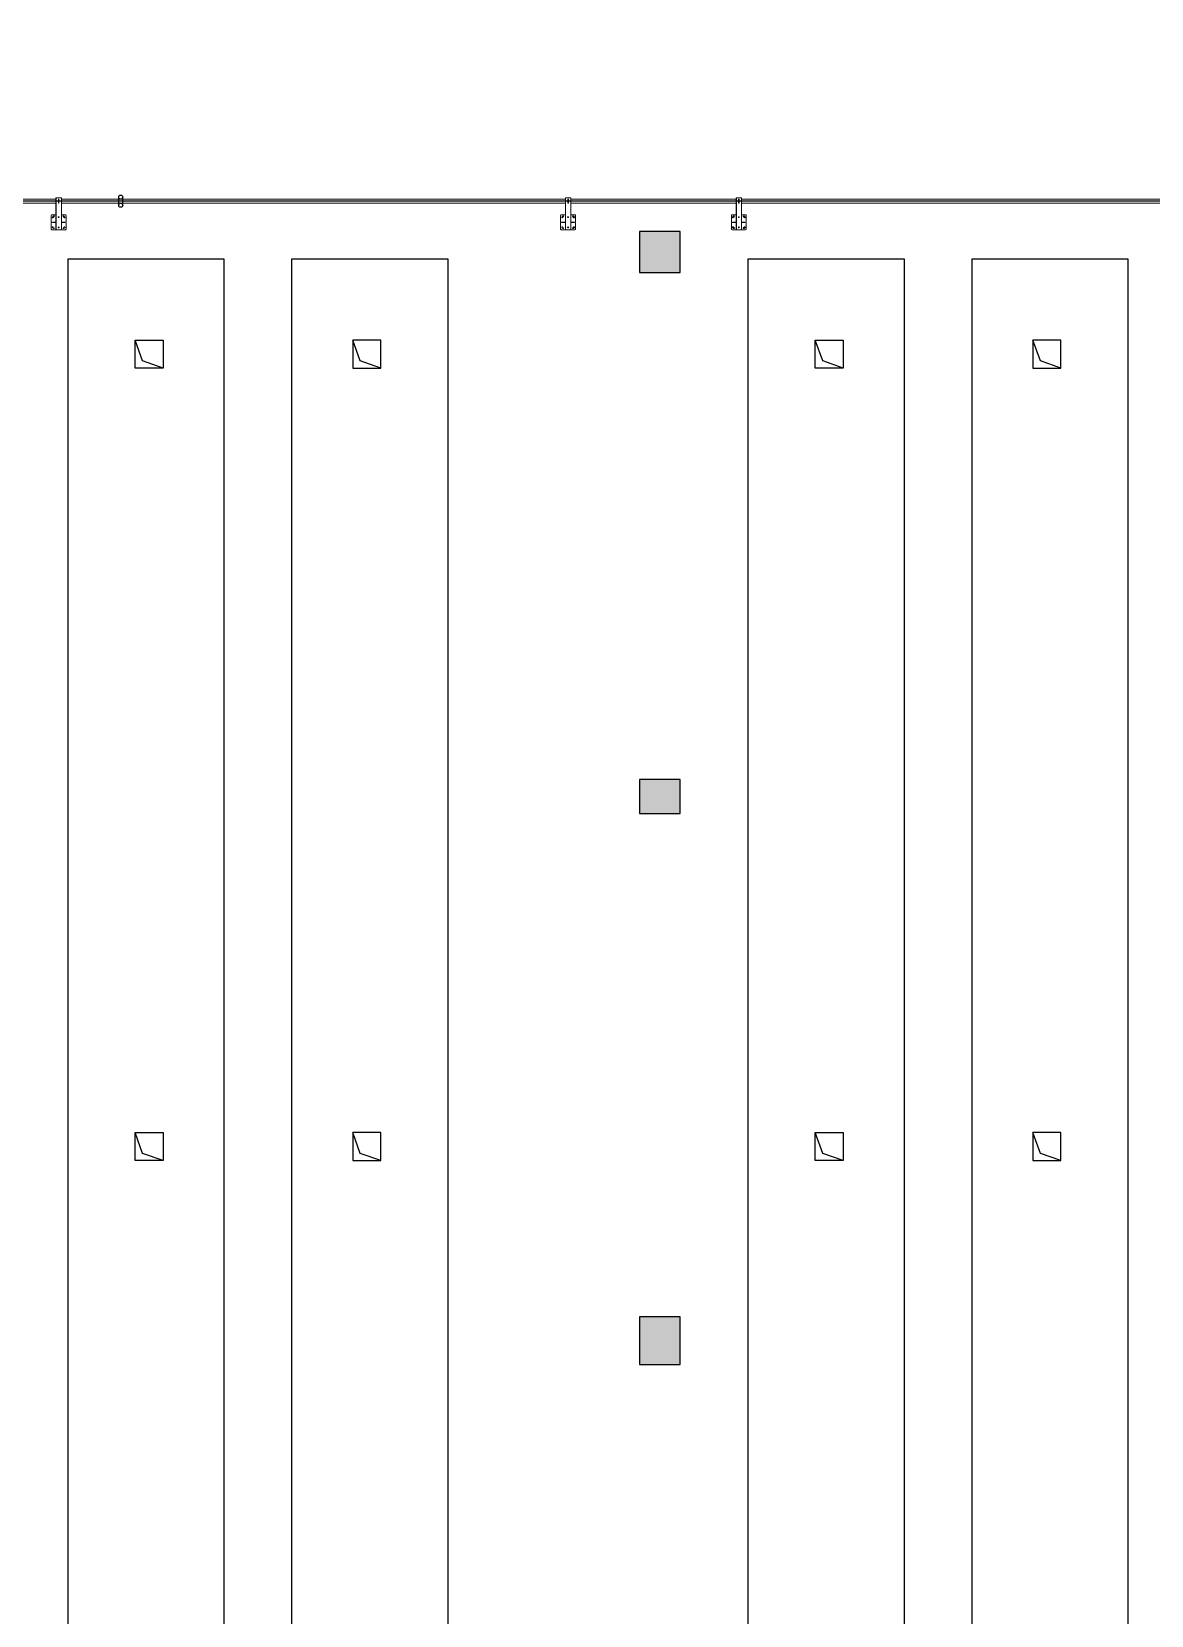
# Model space of a CAD drawing. Header units: inches. Extents: x -26985 to 86262, y -10753 to 149570.
# Drawn here: x 13195 to 29657, y 76951 to 100225 of the extents above; entities that cross this region are included whole.
import ezdxf

# ---------------------------------------------------------------- set-up
doc = ezdxf.new("R2010")
doc.units = ezdxf.units.IN
doc.header["$MEASUREMENT"] = 0
doc.layers.add('COLUMN', color=6, linetype='Continuous')
doc.layers.add('雨水管', color=7, linetype='Continuous')

# ---------------------------------------------------------------- blocks, each defined once
blk = doc.blocks.new('柱左')
at = {"layer": '雨水管'}
h = blk.add_hatch(color=256, dxfattribs=at)
h.paths.add_polyline_path([(26191, -879), (26791, -879), (26791, -279), (26191, -279)])
h.paths.add_polyline_path([(26931, -279), (26931, -879), (27531, -879), (27531, -279)])
h.paths.add_polyline_path([(37351, -879), (37351, -279), (36751, -279), (36751, -879)])
h.paths.add_polyline_path([(47401, -279), (46701, -279), (46701, -879), (47401, -879)])
h.paths.add_polyline_path([(58701, -279), (58701, -879), (59401, -879), (59401, -279)])
h.paths.add_polyline_path([(68351, -279), (67751, -279), (67751, -879), (68351, -879)])
h.paths.add_polyline_path([(78041, -879), (78041, -279), (77441, -279), (77441, -879)])
h.paths.add_polyline_path([(81461, -279), (81061, -279), (81061, -879), (81461, -879)])
h.paths.add_polyline_path([(81601, -879), (82301, -879), (82301, -279), (81601, -279)])
h.paths.add_polyline_path([(94201, -879), (94901, -879), (94901, -279), (94201, -279)])
h.paths.add_polyline_path([(102801, -879), (102801, -279), (102301, -279), (102301, -879)])
h.paths.add_polyline_path([(110851, -879), (110851, -279), (110251, -279), (110251, -879)])
h.paths.add_polyline_path([(110251, -9749), (110851, -9749), (110851, -9049), (110251, -9049)])
h.paths.add_polyline_path([(102801, -9049), (102301, -9049), (102301, -9749), (102801, -9749)])
h.paths.add_polyline_path([(94901, -9749), (94901, -9049), (94201, -9049), (94201, -9749)])
h.paths.add_polyline_path([(81601, -9749), (82301, -9749), (82301, -9049), (81601, -9049)])
h.paths.add_polyline_path([(81461, -9049), (81061, -9049), (81061, -9749), (81461, -9749)])
h.paths.add_polyline_path([(77441, -9699), (78041, -9699), (78041, -9099), (77441, -9099)])
h.paths.add_polyline_path([(67751, -9749), (68351, -9749), (68351, -9049), (67751, -9049)])
h.paths.add_polyline_path([(58701, -9749), (59401, -9749), (59401, -9049), (58701, -9049)])
h.paths.add_polyline_path([(47401, -9749), (47401, -9049), (46701, -9049), (46701, -9749)])
h.paths.add_polyline_path([(37351, -9049), (36751, -9049), (36751, -9749), (37351, -9749)])
h.paths.add_polyline_path([(27531, -9049), (26931, -9049), (26931, -9749), (27531, -9749)])
h.paths.add_polyline_path([(26791, -9049), (26191, -9049), (26191, -9749), (26791, -9749)])
h.paths.add_polyline_path([(26191, -22749), (26791, -22749), (26791, -22049), (26191, -22049)])
h.paths.add_polyline_path([(26931, -22749), (27531, -22749), (27531, -22049), (26931, -22049)])
h.paths.add_polyline_path([(37351, -22049), (36751, -22049), (36751, -22749), (37351, -22749)])
h.paths.add_polyline_path([(47401, -22749), (47401, -22049), (46701, -22049), (46701, -22749)])
h.paths.add_polyline_path([(58701, -22749), (59401, -22749), (59401, -22049), (58701, -22049)])
h.paths.add_polyline_path([(67701, -22049), (67701, -22749), (68401, -22749), (68401, -22049)])
h.paths.add_polyline_path([(81461, -22749), (81461, -22049), (80761, -22049), (80761, -22749)])
h.paths.add_polyline_path([(82301, -22049), (81601, -22049), (81601, -22749), (82301, -22749)])
h.paths.add_polyline_path([(94901, -22049), (94201, -22049), (94201, -22749), (94901, -22749)])
h.paths.add_polyline_path([(102301, -22749), (102801, -22749), (102801, -22049), (102301, -22049)])
h.paths.add_polyline_path([(110851, -22749), (110851, -22049), (110251, -22049), (110251, -22749)])
h.paths.add_polyline_path([(110251, -32099), (110251, -32699), (110851, -32699), (110851, -32099)])
h.paths.add_polyline_path([(102301, -32099), (102301, -32699), (102801, -32699), (102801, -32099)])
h.paths.add_polyline_path([(94901, -32099), (94201, -32099), (94201, -32699), (94901, -32699)])
h.paths.add_polyline_path([(81601, -32699), (82301, -32699), (82301, -32099), (81601, -32099)])
h.paths.add_polyline_path([(80761, -32699), (81461, -32699), (81461, -32099), (80761, -32099)])
h.paths.add_polyline_path([(67701, -32699), (68401, -32699), (68401, -32099), (67701, -32099)])
h.paths.add_polyline_path([(58701, -32699), (59401, -32699), (59401, -32099), (58701, -32099)])
h.paths.add_polyline_path([(47401, -32699), (47401, -32099), (46701, -32099), (46701, -32699)])
h.paths.add_polyline_path([(37351, -32099), (36751, -32099), (36751, -32699), (37351, -32699)])
h.paths.add_polyline_path([(26931, -32699), (27531, -32699), (27531, -32099), (26931, -32099)])
h.paths.add_polyline_path([(26791, -32199), (26191, -32199), (26191, -32599), (26791, -32599)])
h.paths.add_polyline_path([(26191, -37699), (26791, -37699), (26791, -37099), (26191, -37099)])
at = {"layer": 'COLUMN'}
for points in [[(94901, -32099), (94201, -32099), (94201, -32699), (94901, -32699)], [(102801, -32099), (102301, -32099), (102301, -32699), (102801, -32699)], [(110851, -32099), (110251, -32099), (110251, -32699), (110851, -32699)]]:
    blk.add_lwpolyline(points, close=True, dxfattribs=at)

msp = doc.modelspace()

# ---------------------------------------------------------------- linework, layer by layer
at = {"color": 0, "linetype": 'Continuous', "lineweight": 0}
for p, q in [((13551.7, 97763.4), (11121.7, 97763.4)), ((13551.7, 97783.9), (13551.7, 97313.9)), ((13551.7, 97783.9), (13551.7, 97313.9)), ((13551.7, 97783.9), (13551.7, 97313.9)), ((13551.7, 97783.9), (13555.7, 97783.9)), ((13555.7, 97783.9), (13555.7, 97313.9)), ((13555.7, 97783.9), (13555.7, 97313.9)), ((13555.7, 97783.9), (13555.7, 97313.9)), ((13555.7, 97783.9), (13631.7, 97783.9)), ((13587.4, 97708.9), (13587.4, 97758.9)), ((13595.9, 97758.9), (13595.9, 97708.9)), ((13631.7, 97783.9), (13631.7, 97313.9)), ((13631.7, 97783.9), (13631.7, 97313.9)), ((13631.7, 97783.9), (13631.7, 97313.9)), ((21041.7, 97763.4), (13631.7, 97763.4)), ((21041.7, 97763.4), (13631.7, 97763.4)), ((21041.7, 97783.9), (21041.7, 97313.9)), ((21041.7, 97783.9), (21041.7, 97313.9)), ((21041.7, 97783.9), (21041.7, 97313.9)), ((21041.7, 97783.9), (21045.7, 97783.9)), ((21045.7, 97783.9), (21045.7, 97313.9)), ((21045.7, 97783.9), (21045.7, 97313.9)), ((21045.7, 97783.9), (21045.7, 97313.9)), ((21045.7, 97783.9), (21121.7, 97783.9)), ((21077.4, 97708.9), (21077.4, 97758.9)), ((21085.9, 97758.9), (21085.9, 97708.9)), ((21121.7, 97783.9), (21121.7, 97313.9)), ((21121.7, 97783.9), (21121.7, 97313.9)), ((21121.7, 97783.9), (21121.7, 97313.9)), ((23551.7, 97763.4), (21121.7, 97763.4)), ((23551.7, 97783.9), (23551.7, 97313.9)), ((23551.7, 97783.9), (23555.7, 97783.9)), ((23555.7, 97783.9), (23555.7, 97313.9)), ((23555.7, 97783.9), (23631.7, 97783.9)), ((23587.4, 97708.9), (23587.4, 97758.9)), ((23595.9, 97758.9), (23595.9, 97708.9)), ((23631.7, 97783.9), (23631.7, 97313.9)), ((31041.7, 97763.4), (23631.7, 97763.4)), ((13551.7, 97704.4), (11121.7, 97704.4)), ((13481.7, 97429.7), (13481.7, 97523.9)), ((13481.7, 97429.7), (13481.7, 97523.9)), ((13481.7, 97429.7), (13481.7, 97523.9)), ((13491.7, 97533.9), (13551.7, 97533.9)), ((13491.7, 97533.9), (13551.7, 97533.9)), ((13491.7, 97533.9), (13551.7, 97533.9)), ((21041.7, 97704.4), (13631.7, 97704.4)), ((21041.7, 97704.4), (13631.7, 97704.4)), ((13631.7, 97533.9), (13691.7, 97533.9)), ((13631.7, 97533.9), (13691.7, 97533.9)), ((13631.7, 97533.9), (13691.7, 97533.9)), ((13701.7, 97523.9), (13701.7, 97429.7)), ((13701.7, 97523.9), (13701.7, 97429.7)), ((13701.7, 97523.9), (13701.7, 97429.7)), ((20971.7, 97429.7), (20971.7, 97523.9)), ((20971.7, 97429.7), (20971.7, 97523.9)), ((20971.7, 97429.7), (20971.7, 97523.9)), ((20981.7, 97533.9), (21041.7, 97533.9)), ((20981.7, 97533.9), (21041.7, 97533.9)), ((20981.7, 97533.9), (21041.7, 97533.9)), ((23551.7, 97704.4), (21121.7, 97704.4)), ((21121.7, 97533.9), (21181.7, 97533.9)), ((21121.7, 97533.9), (21181.7, 97533.9)), ((21121.7, 97533.9), (21181.7, 97533.9)), ((21191.7, 97523.9), (21191.7, 97429.7)), ((21191.7, 97523.9), (21191.7, 97429.7)), ((21191.7, 97523.9), (21191.7, 97429.7)), ((23481.7, 97429.7), (23481.7, 97523.9)), ((23491.7, 97533.9), (23551.7, 97533.9)), ((31041.7, 97704.4), (23631.7, 97704.4)), ((23631.7, 97533.9), (23691.7, 97533.9)), ((23701.7, 97523.9), (23701.7, 97429.7)), ((13491.7, 97423.9), (13481.7, 97429.7)), ((13491.7, 97423.9), (13481.7, 97429.7)), ((13491.7, 97423.9), (13481.7, 97429.7)), ((13481.7, 97418.1), (13491.7, 97423.9)), ((13481.7, 97418.1), (13491.7, 97423.9)), ((13481.7, 97418.1), (13491.7, 97423.9)), ((13481.7, 97323.9), (13481.7, 97418.1)), ((13481.7, 97323.9), (13481.7, 97418.1)), ((13481.7, 97323.9), (13481.7, 97418.1)), ((13551.7, 97313.9), (13491.7, 97313.9)), ((13551.7, 97313.9), (13491.7, 97313.9)), ((13551.7, 97313.9), (13491.7, 97313.9)), ((13501.7, 97426.9), (13501.7, 97420.9)), ((13541.7, 97426.9), (13501.7, 97426.9)), ((13501.7, 97426.9), (13501.7, 97420.9)), ((13541.7, 97426.9), (13501.7, 97426.9)), ((13501.7, 97426.9), (13501.7, 97420.9)), ((13541.7, 97426.9), (13501.7, 97426.9)), ((13541.7, 97420.9), (13501.7, 97420.9)), ((13541.7, 97420.9), (13501.7, 97420.9)), ((13541.7, 97420.9), (13501.7, 97420.9)), ((13541.7, 97426.9), (13541.7, 97420.9)), ((13551.7, 97426.9), (13541.7, 97426.9)), ((13541.7, 97426.9), (13541.7, 97420.9)), ((13551.7, 97426.9), (13541.7, 97426.9)), ((13541.7, 97426.9), (13541.7, 97420.9)), ((13551.7, 97426.9), (13541.7, 97426.9)), ((13551.7, 97420.9), (13541.7, 97420.9)), ((13551.7, 97420.9), (13541.7, 97420.9)), ((13551.7, 97420.9), (13541.7, 97420.9)), ((13551.7, 97313.9), (13555.7, 97313.9)), ((13551.7, 97313.9), (13555.7, 97313.9)), ((13551.7, 97313.9), (13555.7, 97313.9)), ((13555.7, 97313.9), (13631.7, 97313.9)), ((13555.7, 97313.9), (13631.7, 97313.9)), ((13555.7, 97313.9), (13631.7, 97313.9)), ((13588.7, 97497.2), (13588.7, 97500.6)), ((13588.7, 97497.2), (13588.7, 97500.6)), ((13588.7, 97497.2), (13588.7, 97500.6)), ((13588.7, 97350.6), (13588.7, 97347.2)), ((13588.7, 97350.6), (13588.7, 97347.2)), ((13588.7, 97350.6), (13588.7, 97347.2)), ((13594.7, 97497.2), (13594.7, 97500.6)), ((13594.7, 97497.2), (13594.7, 97500.6)), ((13594.7, 97497.2), (13594.7, 97500.6)), ((13594.7, 97350.6), (13594.7, 97347.2)), ((13594.7, 97350.6), (13594.7, 97347.2)), ((13594.7, 97350.6), (13594.7, 97347.2)), ((13631.7, 97426.9), (13641.7, 97426.9)), ((13631.7, 97426.9), (13641.7, 97426.9)), ((13631.7, 97426.9), (13641.7, 97426.9)), ((13631.7, 97420.9), (13641.7, 97420.9)), ((13631.7, 97420.9), (13641.7, 97420.9)), ((13631.7, 97420.9), (13641.7, 97420.9)), ((13691.7, 97313.9), (13631.7, 97313.9)), ((13691.7, 97313.9), (13631.7, 97313.9)), ((13691.7, 97313.9), (13631.7, 97313.9)), ((13641.7, 97426.9), (13641.7, 97420.9)), ((13641.7, 97426.9), (13681.7, 97426.9)), ((13641.7, 97426.9), (13641.7, 97420.9)), ((13641.7, 97426.9), (13681.7, 97426.9)), ((13641.7, 97426.9), (13641.7, 97420.9)), ((13641.7, 97426.9), (13681.7, 97426.9)), ((13641.7, 97420.9), (13681.7, 97420.9)), ((13641.7, 97420.9), (13681.7, 97420.9)), ((13641.7, 97420.9), (13681.7, 97420.9)), ((13681.7, 97426.9), (13681.7, 97420.9)), ((13681.7, 97426.9), (13681.7, 97420.9)), ((13681.7, 97426.9), (13681.7, 97420.9)), ((13701.7, 97429.7), (13691.7, 97423.9)), ((13701.7, 97429.7), (13691.7, 97423.9)), ((13701.7, 97429.7), (13691.7, 97423.9)), ((13691.7, 97423.9), (13701.7, 97418.1)), ((13691.7, 97423.9), (13701.7, 97418.1)), ((13691.7, 97423.9), (13701.7, 97418.1)), ((13701.7, 97418.1), (13701.7, 97323.9)), ((13701.7, 97418.1), (13701.7, 97323.9)), ((13701.7, 97418.1), (13701.7, 97323.9)), ((20981.7, 97423.9), (20971.7, 97429.7)), ((20981.7, 97423.9), (20971.7, 97429.7)), ((20981.7, 97423.9), (20971.7, 97429.7)), ((20971.7, 97418.1), (20981.7, 97423.9)), ((20971.7, 97418.1), (20981.7, 97423.9)), ((20971.7, 97418.1), (20981.7, 97423.9)), ((20971.7, 97323.9), (20971.7, 97418.1)), ((20971.7, 97323.9), (20971.7, 97418.1)), ((20971.7, 97323.9), (20971.7, 97418.1)), ((21041.7, 97313.9), (20981.7, 97313.9)), ((21041.7, 97313.9), (20981.7, 97313.9)), ((21041.7, 97313.9), (20981.7, 97313.9)), ((20991.7, 97426.9), (20991.7, 97420.9)), ((21031.7, 97426.9), (20991.7, 97426.9)), ((20991.7, 97426.9), (20991.7, 97420.9)), ((21031.7, 97426.9), (20991.7, 97426.9)), ((20991.7, 97426.9), (20991.7, 97420.9)), ((21031.7, 97426.9), (20991.7, 97426.9)), ((21031.7, 97420.9), (20991.7, 97420.9)), ((21031.7, 97420.9), (20991.7, 97420.9)), ((21031.7, 97420.9), (20991.7, 97420.9)), ((21031.7, 97426.9), (21031.7, 97420.9)), ((21041.7, 97426.9), (21031.7, 97426.9)), ((21031.7, 97426.9), (21031.7, 97420.9)), ((21041.7, 97426.9), (21031.7, 97426.9)), ((21031.7, 97426.9), (21031.7, 97420.9)), ((21041.7, 97426.9), (21031.7, 97426.9)), ((21041.7, 97420.9), (21031.7, 97420.9)), ((21041.7, 97420.9), (21031.7, 97420.9)), ((21041.7, 97420.9), (21031.7, 97420.9)), ((21041.7, 97313.9), (21045.7, 97313.9)), ((21041.7, 97313.9), (21045.7, 97313.9)), ((21041.7, 97313.9), (21045.7, 97313.9)), ((21045.7, 97313.9), (21121.7, 97313.9)), ((21045.7, 97313.9), (21121.7, 97313.9)), ((21045.7, 97313.9), (21121.7, 97313.9)), ((21078.7, 97497.2), (21078.7, 97500.6)), ((21078.7, 97497.2), (21078.7, 97500.6)), ((21078.7, 97497.2), (21078.7, 97500.6)), ((21078.7, 97350.6), (21078.7, 97347.2)), ((21078.7, 97350.6), (21078.7, 97347.2)), ((21078.7, 97350.6), (21078.7, 97347.2)), ((21084.7, 97497.2), (21084.7, 97500.6)), ((21084.7, 97497.2), (21084.7, 97500.6)), ((21084.7, 97497.2), (21084.7, 97500.6)), ((21084.7, 97350.6), (21084.7, 97347.2)), ((21084.7, 97350.6), (21084.7, 97347.2)), ((21084.7, 97350.6), (21084.7, 97347.2)), ((21121.7, 97426.9), (21131.7, 97426.9)), ((21121.7, 97426.9), (21131.7, 97426.9)), ((21121.7, 97426.9), (21131.7, 97426.9)), ((21121.7, 97420.9), (21131.7, 97420.9)), ((21121.7, 97420.9), (21131.7, 97420.9)), ((21121.7, 97420.9), (21131.7, 97420.9)), ((21181.7, 97313.9), (21121.7, 97313.9)), ((21181.7, 97313.9), (21121.7, 97313.9)), ((21181.7, 97313.9), (21121.7, 97313.9)), ((21131.7, 97426.9), (21131.7, 97420.9)), ((21131.7, 97426.9), (21171.7, 97426.9)), ((21131.7, 97426.9), (21131.7, 97420.9)), ((21131.7, 97426.9), (21171.7, 97426.9)), ((21131.7, 97426.9), (21131.7, 97420.9)), ((21131.7, 97426.9), (21171.7, 97426.9)), ((21131.7, 97420.9), (21171.7, 97420.9)), ((21131.7, 97420.9), (21171.7, 97420.9)), ((21131.7, 97420.9), (21171.7, 97420.9)), ((21171.7, 97426.9), (21171.7, 97420.9)), ((21171.7, 97426.9), (21171.7, 97420.9)), ((21171.7, 97426.9), (21171.7, 97420.9)), ((21191.7, 97429.7), (21181.7, 97423.9)), ((21191.7, 97429.7), (21181.7, 97423.9)), ((21191.7, 97429.7), (21181.7, 97423.9)), ((21181.7, 97423.9), (21191.7, 97418.1)), ((21181.7, 97423.9), (21191.7, 97418.1)), ((21181.7, 97423.9), (21191.7, 97418.1)), ((21191.7, 97418.1), (21191.7, 97323.9)), ((21191.7, 97418.1), (21191.7, 97323.9)), ((21191.7, 97418.1), (21191.7, 97323.9)), ((23491.7, 97423.9), (23481.7, 97429.7)), ((23481.7, 97418.1), (23491.7, 97423.9)), ((23481.7, 97323.9), (23481.7, 97418.1)), ((23551.7, 97313.9), (23491.7, 97313.9)), ((23501.7, 97426.9), (23501.7, 97420.9)), ((23541.7, 97426.9), (23501.7, 97426.9)), ((23541.7, 97420.9), (23501.7, 97420.9)), ((23541.7, 97426.9), (23541.7, 97420.9)), ((23551.7, 97426.9), (23541.7, 97426.9)), ((23551.7, 97420.9), (23541.7, 97420.9)), ((23551.7, 97313.9), (23555.7, 97313.9)), ((23555.7, 97313.9), (23631.7, 97313.9)), ((23588.7, 97497.2), (23588.7, 97500.6)), ((23588.7, 97350.6), (23588.7, 97347.2)), ((23594.7, 97497.2), (23594.7, 97500.6)), ((23594.7, 97350.6), (23594.7, 97347.2)), ((23631.7, 97426.9), (23641.7, 97426.9)), ((23631.7, 97420.9), (23641.7, 97420.9)), ((23691.7, 97313.9), (23631.7, 97313.9)), ((23641.7, 97426.9), (23641.7, 97420.9)), ((23641.7, 97426.9), (23681.7, 97426.9)), ((23641.7, 97420.9), (23681.7, 97420.9)), ((23681.7, 97426.9), (23681.7, 97420.9)), ((23701.7, 97429.7), (23691.7, 97423.9)), ((23691.7, 97423.9), (23701.7, 97418.1)), ((23701.7, 97418.1), (23701.7, 97323.9))]:
    msp.add_line(p, q, dxfattribs=at)
at = {"color": 2}
for points in [[(13731.4, 70986.9), (13731.4, 96886.9), (16021.4, 96886.9), (16021.4, 70986.9), (13731.4, 70986.9)], [(17021.4, 70986.9), (17021.4, 96886.9), (19311.4, 96886.9), (19311.4, 70986.9), (17021.4, 70986.9)], [(23731.4, 70986.9), (23731.4, 96886.9), (26021.4, 96886.9), (26021.4, 70986.9), (23731.4, 70986.9)], [(27021.4, 70986.9), (27021.4, 96886.9), (29311.4, 96886.9), (29311.4, 70986.9), (27021.4, 70986.9)]]:
    msp.add_lwpolyline(points, dxfattribs=at)
at = {"color": 6}
for points in [[(14716.4, 95281.6), (14716.4, 95691.6), (15126.4, 95691.6), (15126.4, 95281.6), (14716.4, 95281.6)], [(15126.4, 95281.6), (14824.9, 95385.8), (14716.4, 95691.6)], [(18326.4, 95281.6), (18326.4, 95691.6), (17916.4, 95691.6), (17916.4, 95281.6), (18326.4, 95281.6)], [(18326.4, 95281.6), (18024.9, 95385.8), (17916.4, 95691.6)], [(24716.4, 95281.6), (24716.4, 95691.6), (25126.4, 95691.6), (25126.4, 95281.6), (24716.4, 95281.6)], [(25126.4, 95281.6), (24824.9, 95385.8), (24716.4, 95691.6)], [(28326.4, 95281.6), (28326.4, 95691.6), (27916.4, 95691.6), (27916.4, 95281.6), (28326.4, 95281.6)], [(28326.4, 95281.6), (28024.9, 95385.8), (27916.4, 95691.6)], [(14716.4, 83634.6), (14716.4, 84044.6), (15126.4, 84044.6), (15126.4, 83634.6), (14716.4, 83634.6)], [(15126.4, 83634.6), (14824.9, 83738.8), (14716.4, 84044.6)], [(18326.4, 83634.6), (18326.4, 84044.6), (17916.4, 84044.6), (17916.4, 83634.6), (18326.4, 83634.6)], [(18326.4, 83634.6), (18024.9, 83738.8), (17916.4, 84044.6)], [(24716.4, 83634.6), (24716.4, 84044.6), (25126.4, 84044.6), (25126.4, 83634.6), (24716.4, 83634.6)], [(25126.4, 83634.6), (24824.9, 83738.8), (24716.4, 84044.6)], [(28326.4, 83634.6), (28326.4, 84044.6), (27916.4, 84044.6), (27916.4, 83634.6), (28326.4, 83634.6)], [(28326.4, 83634.6), (28024.9, 83738.8), (27916.4, 84044.6)]]:
    msp.add_lwpolyline(points, dxfattribs=at)
at = {"color": 0, "linetype": 'Continuous', "lineweight": 0}
for centre, radius in [((13591.7, 97498.9), 6.5), ((13591.7, 97498.9), 6.5), ((13591.7, 97498.9), 6.5), ((13591.7, 97348.9), 6.5), ((13591.7, 97348.9), 6.5), ((13591.7, 97348.9), 6.5), ((13591.7, 97498.9), 3.45), ((13591.7, 97498.9), 3.45), ((13591.7, 97498.9), 3.45), ((13591.7, 97348.9), 3.45), ((13591.7, 97348.9), 3.45), ((13591.7, 97348.9), 3.45), ((21081.7, 97498.9), 6.5), ((21081.7, 97498.9), 6.5), ((21081.7, 97498.9), 6.5), ((21081.7, 97348.9), 6.5), ((21081.7, 97348.9), 6.5), ((21081.7, 97348.9), 6.5), ((21081.7, 97498.9), 3.45), ((21081.7, 97498.9), 3.45), ((21081.7, 97498.9), 3.45), ((21081.7, 97348.9), 3.45), ((21081.7, 97348.9), 3.45), ((21081.7, 97348.9), 3.45), ((23591.7, 97498.9), 6.5), ((23591.7, 97348.9), 6.5), ((23591.7, 97498.9), 3.45), ((23591.7, 97348.9), 3.45)]:
    msp.add_circle(centre, radius, dxfattribs=at)
for centre, radius, start, end in [((13591.7, 97758.9), 4.25, 0, 180), ((21081.7, 97758.9), 4.25, 0, 180), ((23591.7, 97758.9), 4.25, 0, 180), ((13491.7, 97523.9), 10, 90, 180), ((13491.7, 97523.9), 10, 90, 180), ((13491.7, 97523.9), 10, 90, 180), ((13591.7, 97708.9), 4.25, 180, 0), ((13691.7, 97523.9), 10, 0, 90), ((13691.7, 97523.9), 10, 0, 90), ((13691.7, 97523.9), 10, 0, 90), ((20981.7, 97523.9), 10, 90, 180), ((20981.7, 97523.9), 10, 90, 180), ((20981.7, 97523.9), 10, 90, 180), ((21081.7, 97708.9), 4.25, 180, 0), ((21181.7, 97523.9), 10, 0, 90), ((21181.7, 97523.9), 10, 0, 90), ((21181.7, 97523.9), 10, 0, 90), ((23491.7, 97523.9), 10, 90, 180), ((23591.7, 97708.9), 4.25, 180, 0), ((23691.7, 97523.9), 10, 0, 90), ((13491.7, 97323.9), 10, 180, 270), ((13491.7, 97323.9), 10, 180, 270), ((13491.7, 97323.9), 10, 180, 270), ((13505, 97496.6), 7, 140, 320), ((13505, 97496.6), 7, 140, 320), ((13505, 97496.6), 7, 140, 320), ((13505, 97351.2), 7, 40, 220), ((13505, 97351.2), 7, 40, 220), ((13505, 97351.2), 7, 40, 220), ((13591.7, 97423.9), 120.1, 130, 140), ((13591.7, 97423.9), 120.1, 130, 140), ((13591.7, 97423.9), 120.1, 130, 140), ((13591.7, 97423.9), 120.1, 220, 230), ((13591.7, 97423.9), 120.1, 220, 230), ((13591.7, 97423.9), 120.1, 220, 230), ((13519, 97510.6), 7, 310, 130), ((13519, 97510.6), 7, 310, 130), ((13519, 97510.6), 7, 310, 130), ((13519, 97337.2), 7, 230, 50), ((13519, 97337.2), 7, 230, 50), ((13519, 97337.2), 7, 230, 50), ((13664.4, 97510.6), 7, 50, 230), ((13664.4, 97510.6), 7, 50, 230), ((13664.4, 97510.6), 7, 50, 230), ((13664.4, 97337.2), 7, 130, 310), ((13664.4, 97337.2), 7, 130, 310), ((13664.4, 97337.2), 7, 130, 310), ((13591.7, 97423.9), 120.1, 40, 50), ((13591.7, 97423.9), 120.1, 40, 50), ((13591.7, 97423.9), 120.1, 40, 50), ((13591.7, 97423.9), 120.1, 310, 320), ((13591.7, 97423.9), 120.1, 310, 320), ((13591.7, 97423.9), 120.1, 310, 320), ((13678.3, 97496.6), 7, 220, 40), ((13678.3, 97496.6), 7, 220, 40), ((13678.3, 97496.6), 7, 220, 40), ((13678.3, 97351.2), 7, 320, 140), ((13678.3, 97351.2), 7, 320, 140), ((13678.3, 97351.2), 7, 320, 140), ((13691.7, 97323.9), 10, 270, 0), ((13691.7, 97323.9), 10, 270, 0), ((13691.7, 97323.9), 10, 270, 0), ((20981.7, 97323.9), 10, 180, 270), ((20981.7, 97323.9), 10, 180, 270), ((20981.7, 97323.9), 10, 180, 270), ((20995, 97496.6), 7, 140, 320), ((20995, 97496.6), 7, 140, 320), ((20995, 97496.6), 7, 140, 320), ((20995, 97351.2), 7, 40, 220), ((20995, 97351.2), 7, 40, 220), ((20995, 97351.2), 7, 40, 220), ((21081.7, 97423.9), 120.1, 130, 140), ((21081.7, 97423.9), 120.1, 130, 140), ((21081.7, 97423.9), 120.1, 130, 140), ((21081.7, 97423.9), 120.1, 220, 230), ((21081.7, 97423.9), 120.1, 220, 230), ((21081.7, 97423.9), 120.1, 220, 230), ((21009, 97510.6), 7, 310, 130), ((21009, 97510.6), 7, 310, 130), ((21009, 97510.6), 7, 310, 130), ((21009, 97337.2), 7, 230, 50), ((21009, 97337.2), 7, 230, 50), ((21009, 97337.2), 7, 230, 50), ((21154.4, 97510.6), 7, 50, 230), ((21154.4, 97510.6), 7, 50, 230), ((21154.4, 97510.6), 7, 50, 230), ((21154.4, 97337.2), 7, 130, 310), ((21154.4, 97337.2), 7, 130, 310), ((21154.4, 97337.2), 7, 130, 310), ((21081.7, 97423.9), 120.1, 40, 50), ((21081.7, 97423.9), 120.1, 40, 50), ((21081.7, 97423.9), 120.1, 40, 50), ((21081.7, 97423.9), 120.1, 310, 320), ((21081.7, 97423.9), 120.1, 310, 320), ((21081.7, 97423.9), 120.1, 310, 320), ((21168.3, 97496.6), 7, 220, 40), ((21168.3, 97496.6), 7, 220, 40), ((21168.3, 97496.6), 7, 220, 40), ((21168.3, 97351.2), 7, 320, 140), ((21168.3, 97351.2), 7, 320, 140), ((21168.3, 97351.2), 7, 320, 140), ((21181.7, 97323.9), 10, 270, 0), ((21181.7, 97323.9), 10, 270, 0), ((21181.7, 97323.9), 10, 270, 0), ((23491.7, 97323.9), 10, 180, 270), ((23505, 97496.6), 7, 140, 320), ((23505, 97351.2), 7, 40, 220), ((23591.7, 97423.9), 120.1, 130, 140), ((23591.7, 97423.9), 120.1, 220, 230), ((23519, 97510.6), 7, 310, 130), ((23519, 97337.2), 7, 230, 50), ((23664.4, 97510.6), 7, 50, 230), ((23664.4, 97337.2), 7, 130, 310), ((23591.7, 97423.9), 120.1, 40, 50), ((23591.7, 97423.9), 120.1, 310, 320), ((23678.3, 97496.6), 7, 220, 40), ((23678.3, 97351.2), 7, 320, 140), ((23691.7, 97323.9), 10, 270, 0)]:
    msp.add_arc(centre, radius, start, end, dxfattribs=at)
at = {"color": 0, "linetype": 'Continuous', "lineweight": 0, "extrusion": (-1.7922e-29, 8.10423e-19, -1)}
for centre, start, end in [((-13591.7, 97423.9), 40, 50), ((-13591.7, 97423.9), 40, 50), ((-13591.7, 97423.9), 40, 50), ((-13591.7, 97423.9), 220, 230), ((-13591.7, 97423.9), 220, 230), ((-13591.7, 97423.9), 220, 230), ((-21081.7, 97423.9), 40, 50), ((-21081.7, 97423.9), 40, 50), ((-21081.7, 97423.9), 40, 50), ((-21081.7, 97423.9), 220, 230), ((-21081.7, 97423.9), 220, 230), ((-21081.7, 97423.9), 220, 230), ((-23591.7, 97423.9), 40, 50), ((-23591.7, 97423.9), 220, 230)]:
    msp.add_arc(centre, 106.1, start, end, dxfattribs=at)
at = {"color": 0, "linetype": 'Continuous', "lineweight": 0, "extrusion": (2.83447e-31, 8.10423e-19, -1)}
for centre, start, end in [((-13591.7, 97423.9), 310, 320), ((-13591.7, 97423.9), 310, 320), ((-13591.7, 97423.9), 310, 320), ((-13591.7, 97423.9), 130, 140), ((-13591.7, 97423.9), 130, 140), ((-13591.7, 97423.9), 130, 140), ((-21081.7, 97423.9), 310, 320), ((-21081.7, 97423.9), 310, 320), ((-21081.7, 97423.9), 310, 320), ((-21081.7, 97423.9), 130, 140), ((-21081.7, 97423.9), 130, 140), ((-21081.7, 97423.9), 130, 140), ((-23591.7, 97423.9), 310, 320), ((-23591.7, 97423.9), 130, 140)]:
    msp.add_arc(centre, 106.1, start, end, dxfattribs=at)
at = {"layer": 'Defpoints'}
for p, q in [((14474.1, 97673.6), (14474.1, 97793.6)), ((14534.1, 97673.6), (14534.1, 97793.6))]:
    msp.add_line(p, q, dxfattribs=at)
msp.add_lwpolyline([(72475.7, 97733.6), (577.2, 97733.6, -0.1932275), (213.3, 97879.7, -0.2357878), (68.3, 98284.1), (62.7, 131172.9, 0.195554), (-86.4, 131539.3, 0.2107215), (-446.8, 131684.5), (-8628.9, 131682.2, -0.1972261), (-8995.3, 131832.5, -0.2096675), (-9138.8, 132192.9), (-9144.3, 134369.3, -0.1992042), (-8993.4, 134735.7, -0.2086322), (-8633, 134877.8), (6085.2, 134880.4, -0.4089379), (6693.4, 134283.3, -0.4498827), (6040.9, 133683.3, -0.1522028)], format="xyb", dxfattribs=at)
for centre in [(14504.1, 97793.6), (14504.1, 97673.6)]:
    msp.add_circle(centre, 30, dxfattribs=at)

# ---------------------------------------------------------------- block references
at = {"layer": '雨水管', "rotation": 90}
msp.add_blockref('柱左', (-9967.7, -13564.5), dxfattribs=at)

doc.saveas('drawing.dxf')
